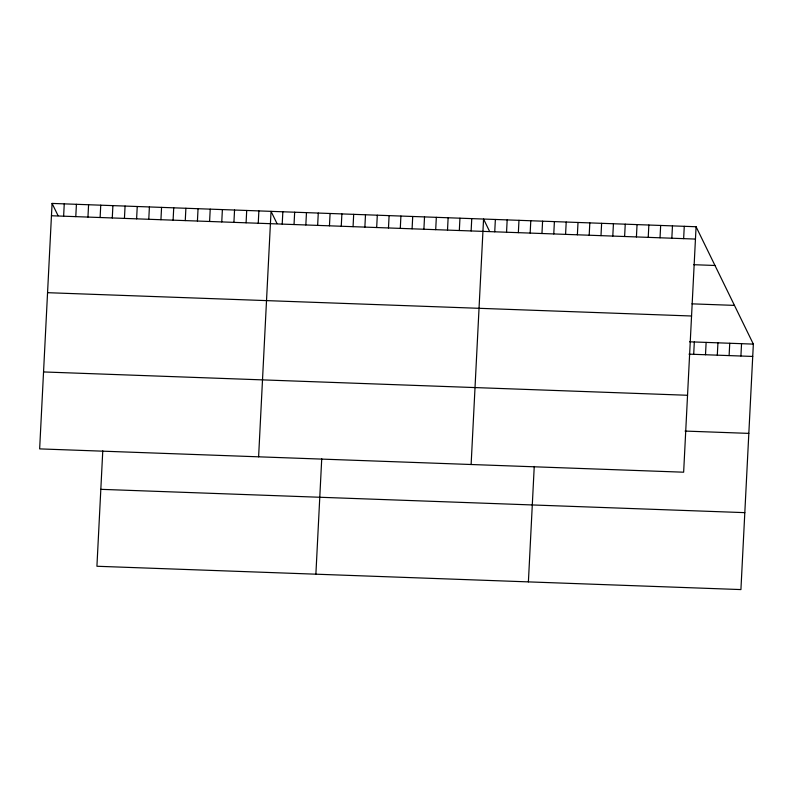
<?xml version="1.0" encoding="UTF-8"?>
<svg xmlns="http://www.w3.org/2000/svg" width="793" height="793" viewBox="0 0 793 793"><rect width="100%" height="100%" fill="white"/><g stroke="black" fill="none" stroke-linecap="round" stroke-linejoin="round"><path stroke-width="1.19" d="M52.08 203.424L39.65 448.888L683.645 472.202L696.076 226.739L52.08 203.424L58.058 215.656M63.628 216.192L64.253 203.86M75.791 216.638L76.415 204.307M87.954 217.074L88.578 204.743M100.116 217.52L100.741 205.179M112.279 217.956L112.903 205.625M102.773 450.83L96.924 566.261L740.92 589.576L753.35 344.112L696.076 226.739M124.442 218.392L125.066 206.061M136.614 218.838L137.239 206.507M148.777 219.274L149.401 206.943M160.939 219.72L161.564 207.389M173.102 220.157L173.726 207.825M185.265 220.603L185.889 208.262M197.427 221.039L198.052 208.708M209.6 221.475L210.224 209.144M221.762 221.921L222.387 209.59M233.925 222.357L234.55 210.026M246.088 222.803L246.712 210.472M258.25 223.239L258.875 210.908M258.607 456.808L271.037 211.354L277.015 223.586M282.219 224.112L282.843 211.781M294.034 224.538L294.659 212.207M305.84 224.964L306.465 212.633M317.646 225.39L318.271 213.059M329.452 225.817L330.076 213.486M315.882 574.191L321.73 458.76M341.258 226.243L341.882 213.912M353.063 226.669L353.688 214.338M364.869 227.105L365.494 214.774M376.675 227.532L377.299 215.2M388.481 227.958L389.105 215.627M400.287 228.384L400.911 216.053M412.092 228.81L412.717 216.479M423.898 229.236L424.523 216.905M435.704 229.663L436.328 217.332M447.51 230.099L448.134 217.758M459.325 230.525L459.95 218.194M471.131 230.951L471.756 218.62M471.121 464.51L483.561 219.046L489.529 231.278M494.743 231.804L495.367 219.473M506.549 232.23L507.173 219.899M518.354 232.656L518.979 220.325M530.16 233.083L530.785 220.751M541.966 233.519L542.59 221.178M528.396 581.884L534.244 466.453M553.772 233.945L554.396 221.614M565.578 234.371L566.202 222.04M577.383 234.797L578.008 222.466M589.189 235.224L589.814 222.892M600.995 235.65L601.619 223.319M612.801 236.076L613.435 223.745M624.616 236.502L625.241 224.171M636.422 236.938L637.047 224.597M648.228 237.365L648.852 225.034M660.034 237.791L660.658 225.46M671.84 238.217L672.464 225.886M683.645 238.643L684.27 226.312M693.697 354.312L694.321 341.981M705.502 354.739L706.127 342.407M717.308 355.165L717.933 342.834M729.114 355.591L729.738 343.26M740.92 356.017L741.544 343.686M51.456 215.755L695.451 239.07M693.726 264.703L714.979 265.477M691.942 303.848L734.447 305.384M47.56 292.686L691.555 316.001M689.593 341.803L753.35 344.112M688.968 354.144L752.726 356.444M43.546 371.947L687.541 395.271M685.073 431.075L748.83 433.384M100.82 489.331L744.815 512.645"/></g></svg>
